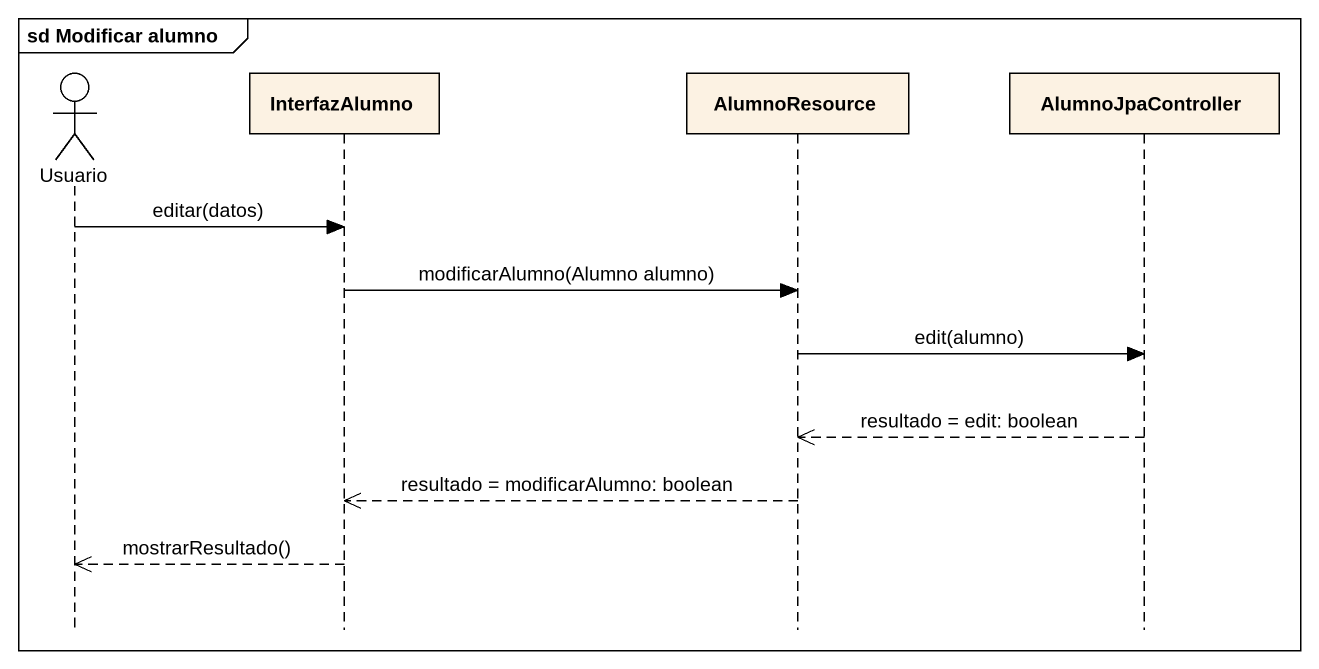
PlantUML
@startuml
mainframe sd Modificar alumno
hide footbox
actor Usuario
participant InterfazAlumno
participant AlumnoResource
participant AlumnoJpaController

Usuario -> InterfazAlumno : editar(datos)
InterfazAlumno -> AlumnoResource : modificarAlumno(Alumno alumno)
AlumnoResource -> AlumnoJpaController : edit(alumno)
AlumnoJpaController -->> AlumnoResource : resultado = edit: boolean
AlumnoResource -->> InterfazAlumno : resultado = modificarAlumno: boolean
InterfazAlumno -->> Usuario : mostrarResultado()
@enduml
